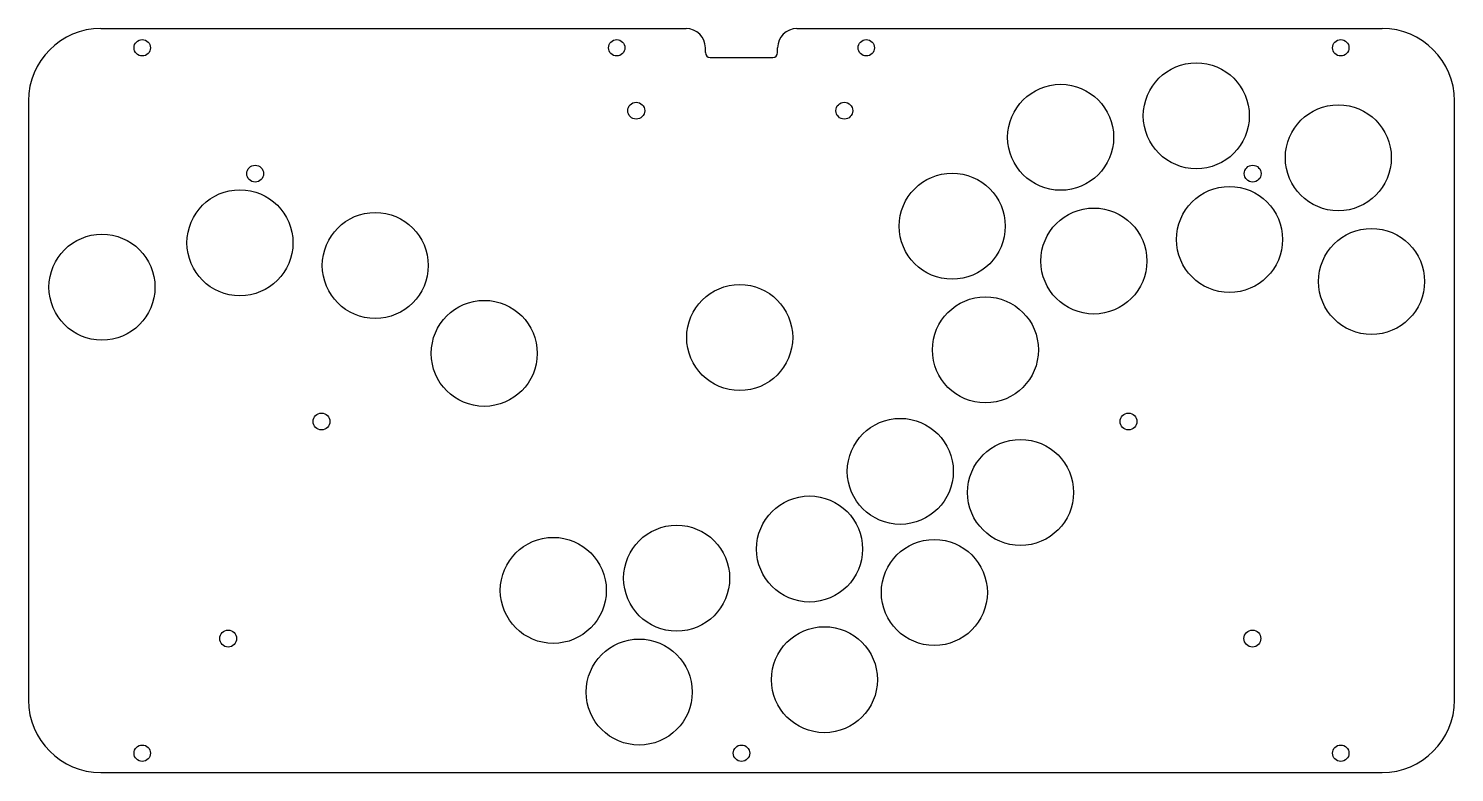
# Model space of a CAD drawing. Header units: inches. Extents: x 0 to 296, y 0 to 154.
import ezdxf

# ---------------------------------------------------------------- set-up
doc = ezdxf.new("R2010")
doc.units = ezdxf.units.IN
doc.header["$MEASUREMENT"] = 0

msp = doc.modelspace()

# ---------------------------------------------------------------- linework, layer by layer
at = {"color": 1}
for p, q in [((15, 154.4), (136.5, 154.4)), ((159.5, 154.4), (281, 154.4)), ((140.5, 149.4), (140.5, 150.4)), ((140.5, 149.4), (140.5, 149.4)), ((140.5, 149.4), (140.5, 149.4)), ((140.5, 149.4), (140.5, 149.4)), ((141.5, 148.4), (154.5, 148.4)), ((155.5, 149.4), (155.5, 150.4)), ((155.5, 149.4), (155.5, 149.4)), ((155.5, 149.4), (155.5, 149.4)), ((155.5, 149.4), (155.5, 149.4)), ((0, 139.4), (0, 15)), ((296, 15), (296, 139.4)), ((15, 0), (281, 0))]:
    msp.add_line(p, q, dxfattribs=at)
for centre, radius in [((23.6, 150.4), 1.7), ((122.1, 150.4), 1.7), ((173.9, 150.4), 1.7), ((272.4, 150.4), 1.7), ((242.41, 136.29), 11), ((214.25, 131.82), 11), ((126.15, 137.35), 1.75), ((169.34, 137.35), 1.75), ((271.89, 127.58), 11), ((47.05, 124.28), 1.75), ((191.74, 113.37), 11), ((254.11, 124.28), 1.75), ((249.3, 110.62), 11), ((43.89, 109.93), 11), ((71.98, 105.22), 11), ((221.14, 106.15), 11), ((278.78, 101.91), 11), ((15.25, 100.72), 11), ((147.63, 90.27), 11), ((94.6, 86.98), 11), ((198.63, 87.7), 11), ((60.82, 72.83), 1.75), ((228.33, 72.83), 1.75), ((180.96, 62.49), 11), ((205.93, 58.12), 11), ((162.13, 46.38), 11), ((134.54, 40.32), 11), ((108.93, 37.79), 11), ((188.03, 37.36), 11), ((165.21, 19.26), 11), ((41.45, 27.79), 1.75), ((126.76, 16.69), 11), ((254.05, 27.79), 1.75), ((23.6, 4), 1.7), ((148, 4), 1.7), ((272.4, 4), 1.7)]:
    msp.add_circle(centre, radius, dxfattribs=at)
for centre, radius, start, end in [((15, 139.4), 15, 90, 180), ((136.5, 150.4), 4, 0, 90), ((159.5, 150.4), 4, 90, 180), ((281, 139.4), 15, 0, 90), ((141.5, 149.4), 1, 180, 270), ((154.5, 149.4), 1, 270, 0), ((15, 15), 15, 180, 270), ((281, 15), 15, 270, 0)]:
    msp.add_arc(centre, radius, start, end, dxfattribs=at)

doc.saveas('drawing.dxf')
